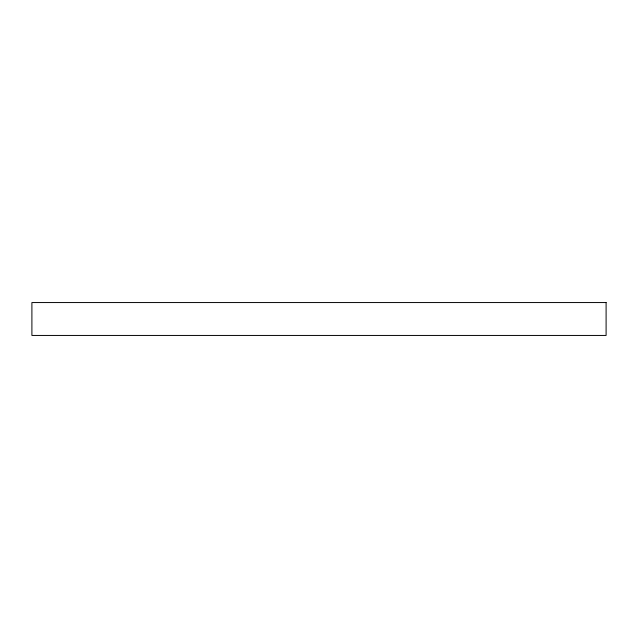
<?xml version="1.0" encoding="UTF-8"?>
<svg xmlns="http://www.w3.org/2000/svg" width="638" height="638" viewBox="0 0 638 638"><rect width="100%" height="100%" fill="white"/><g stroke="black" fill="none" stroke-linecap="round" stroke-linejoin="round"><path stroke-width="0.96" d="M606.1 302.556L31.9 302.556L31.9 335.444L606.1 335.444L606.1 302.556"/></g></svg>
